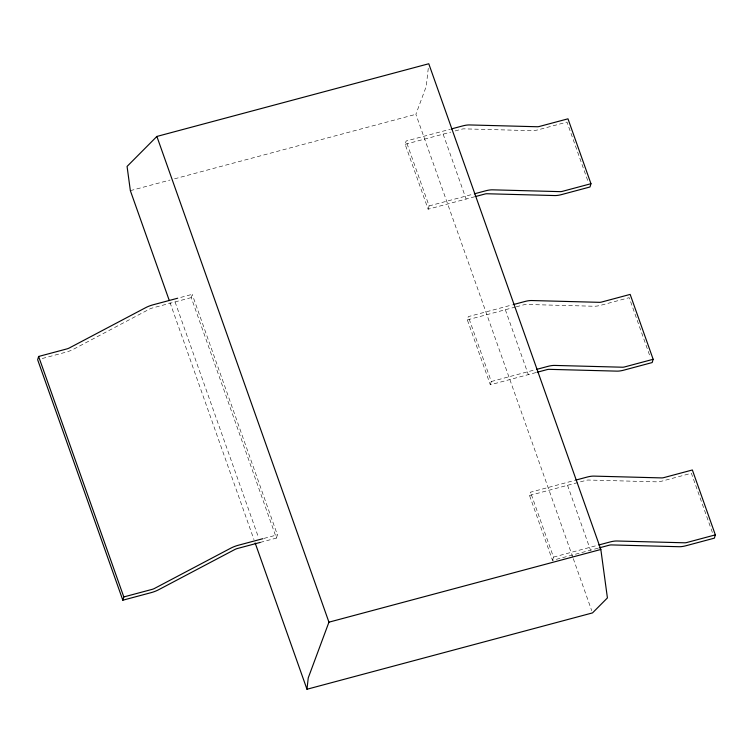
<?xml version="1.0" encoding="UTF-8"?>
<svg xmlns="http://www.w3.org/2000/svg" width="753" height="753" viewBox="0 0 753 753"><rect width="100%" height="100%" fill="white"/><g stroke="black" fill="none" stroke-linecap="round" stroke-linejoin="round"><path stroke-width="0.56" stroke-dasharray="3.77 2.82" d="M428.269 68.288L426.236 86.435L415.891 114.305L572.892 557.502M260.246 542.405L276.417 538.084L191.234 297.604L192.203 294.338L178.809 297.924M276.417 538.084L277.386 534.809L192.203 294.338M474.861 196.702L428.128 209.202L405.142 144.312L406.112 141.037L450.228 129.243M428.128 209.202L429.097 205.927L406.112 141.037M535.967 372.575L490.325 384.783L467.34 319.893L468.3 316.627L512.426 304.824M490.325 384.783L491.285 381.517L468.3 316.627M598.164 548.156L552.514 560.364L529.528 495.474L530.498 492.208L574.624 480.414M552.514 560.364L553.483 557.098L530.498 492.208M130.354 190.65L170.018 180.042M174.545 178.828L415.891 114.305M405.142 144.312L450.783 132.104M455.151 130.937L461.711 129.187A4.292 1.421 -19.5 0 1 463.98 128.857L531.759 130.664A12.867 4.254 -19.5 0 0 538.583 129.695L567.009 122.09L588.432 182.584M429.097 205.927L473.213 194.133M191.234 297.604L152.172 308.052A4.292 1.421 -19.5 0 0 149.621 309.041L73.549 349.204A12.867 4.254 -19.5 0 1 65.888 352.188L41.039 358.833M467.34 319.893L515.165 307.102M516.257 306.81L523.9 304.767A4.292 1.421 -19.5 0 1 526.178 304.447L593.957 306.245A12.867 4.254 -19.5 0 0 600.781 305.276L629.197 297.67L650.234 357.063M491.285 381.517L535.411 369.714M263.992 538.395L277.386 534.809M529.528 495.474L586.098 480.348A4.292 1.421 -19.5 0 1 588.375 480.028L656.145 481.826A12.867 4.254 -19.5 0 0 662.969 480.856L691.395 473.261L712.432 532.644M553.483 557.098L597.609 545.304M443.141 134.147L466.126 199.037M505.338 309.728L528.324 374.618M567.536 485.318L590.521 550.208M573.278 558.613L591.726 610.692M175.063 301.934L258.674 537.971M169.999 302.555L253.987 539.675"/><path stroke-width="1.13" d="M306.979 689.249L308.241 677.907L328.939 622.176L156.878 136.444L428.777 63.751L600.838 549.474L607.417 597.92L592.517 612.904L306.979 689.249L255.163 542.998M177.699 298.216L153.141 304.786A12.867 4.254 -19.5 0 0 145.48 307.761L69.408 347.924A4.292 1.421 -19.5 0 1 66.857 348.921L38.619 356.47L37.65 359.736L122.833 600.207L151.071 592.658A12.867 4.254 -19.5 0 0 158.732 589.684L234.804 549.521A4.292 1.421 -19.5 0 1 237.355 548.523L260.246 542.405M122.833 600.207L123.803 596.941L38.619 356.47M451.358 128.942L462.671 125.92A12.867 4.254 -19.5 0 1 469.496 124.942L537.275 126.749A4.292 1.421 -19.5 0 0 539.553 126.419L567.978 118.823L590.964 183.713L589.994 186.979L561.569 194.585A12.867 4.254 -19.5 0 1 554.745 195.554L486.965 193.747A4.292 1.421 -19.5 0 0 484.697 194.076L475.952 196.411M513.555 304.523L524.869 301.501A12.867 4.254 -19.5 0 1 531.693 300.532L599.473 302.329A4.292 1.421 -19.5 0 0 601.751 302.009L630.167 294.404L653.152 359.294L652.183 362.56L623.766 370.165A12.867 4.254 -19.5 0 1 616.942 371.135L549.163 369.337A4.292 1.421 -19.5 0 0 546.885 369.657L537.058 372.283M575.753 480.103L587.067 477.082A12.867 4.254 -19.5 0 1 593.891 476.112L661.671 477.91A4.292 1.421 -19.5 0 0 663.939 477.59L692.365 469.985L715.35 534.875L714.381 538.15L685.955 545.746A12.867 4.254 -19.5 0 1 679.131 546.716L611.361 544.918A4.292 1.421 -19.5 0 0 609.083 545.238L599.256 547.864M156.878 136.444L127.069 166.432L130.354 190.65L169.218 300.343M474.343 193.832L485.657 190.81A12.867 4.254 -19.5 0 1 492.481 189.831L560.26 191.638A4.292 1.421 -19.5 0 0 562.538 191.309L590.964 183.713M536.541 369.412L547.855 366.391A12.867 4.254 -19.5 0 1 554.679 365.421L622.458 367.219A4.292 1.421 -19.5 0 0 624.736 366.899L653.152 359.294M262.872 538.696L238.325 545.257A12.867 4.254 -19.5 0 0 230.663 548.231L154.591 588.394A4.292 1.421 -19.5 0 1 152.04 589.392L123.803 596.941M598.739 544.993L610.052 541.972A12.867 4.254 -19.5 0 1 616.876 541.002L684.656 542.8A4.292 1.421 -19.5 0 0 686.924 542.48L715.35 534.875M328.939 622.176L600.838 549.474"/></g></svg>
